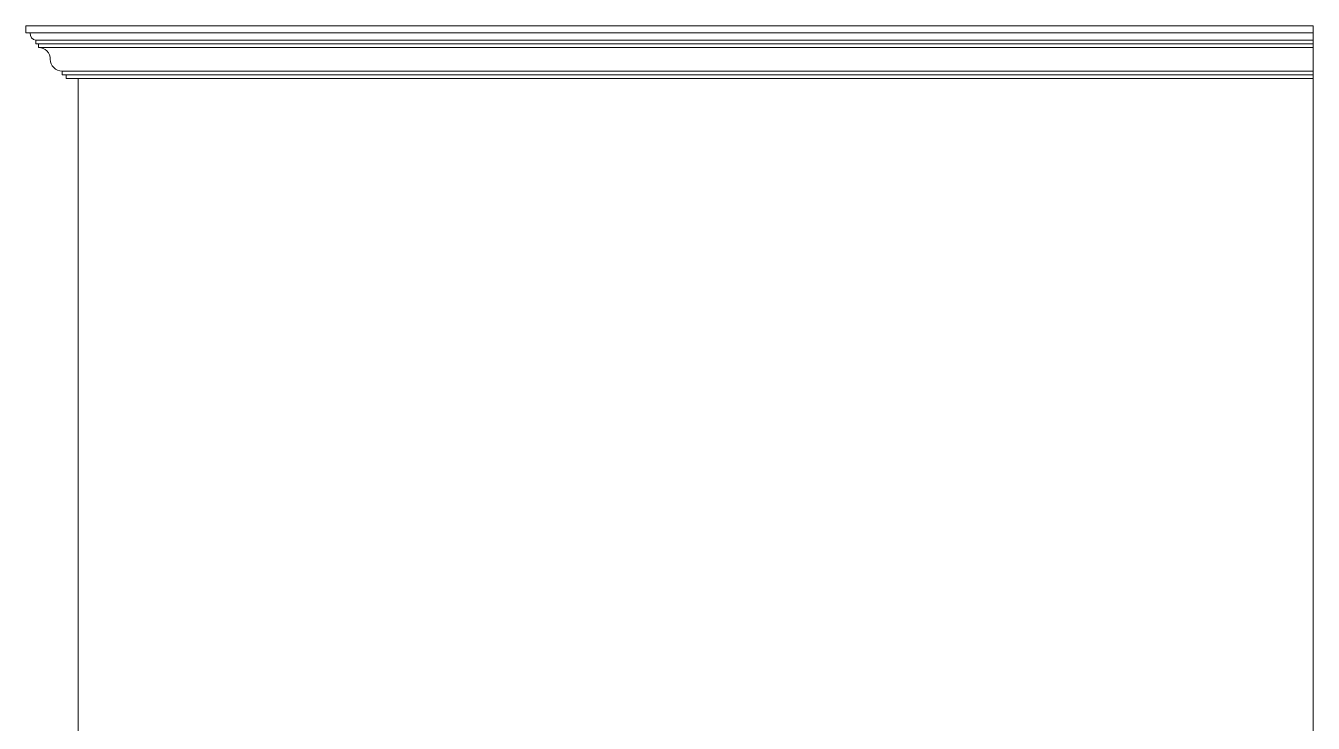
# Model space of a CAD drawing. Header units: millimetres. Extents: x 238 to 272, y 215.7 to 235.8.
# Drawn here: x 268.077 to 270.527, y 223.648 to 224.976 of the extents above; entities that cross this region are included whole.
import ezdxf

# ---------------------------------------------------------------- set-up
doc = ezdxf.new("R2010")
doc.units = ezdxf.units.MM
doc.layers.add('fachada c 4', color=4, linetype='Continuous', lineweight=15)
doc.layers.add('muebles', color=6, linetype='Continuous', lineweight=5)

msp = doc.modelspace()

# ---------------------------------------------------------------- linework, layer by layer
at = {"layer": 'fachada c 4'}
for p, q in [((268.0773, 224.9761), (268.0773, 224.9623)), ((268.086, 224.9623), (268.0773, 224.9623)), ((268.0967, 224.9485), (268.0967, 224.9416)), ((268.0967, 224.9416), (268.1015, 224.9416)), ((268.1015, 224.9416), (268.1015, 224.9346)), ((268.1465, 224.8897), (268.1465, 224.8828)), ((268.1544, 224.8828), (268.1465, 224.8828)), ((268.1544, 224.8828), (268.1544, 224.8759)), ((268.1544, 224.8759), (270.5273, 224.8759))]:
    msp.add_line(p, q, dxfattribs=at)
at = {"layer": 'fachada c 4', "ltscale": 0.08}
msp.add_line((270.5273, 224.9761), (268.0773, 224.9761), dxfattribs=at)
at = {"layer": 'fachada c 4', "ltscale": 0.03}
for p, q in [((270.5273, 224.9761), (270.5273, 223.6103)), ((268.1773, 224.8759), (268.1773, 223.6158))]:
    msp.add_line(p, q, dxfattribs=at)
at = {"layer": 'fachada c 4'}
for centre, radius, start, end in [((268.0983, 224.9608), 0.0124, 173.1082, 262.4729), ((268.1021, 224.9127), 0.0219, 358.536, 91.464), ((268.1467, 224.9124), 0.0227, 180.5223, 269.4777)]:
    msp.add_arc(centre, radius, start, end, dxfattribs=at)
at = {"layer": 'muebles'}
for p, q in [((270.5273, 224.9623), (268.086, 224.9623)), ((270.5273, 224.9485), (268.0967, 224.9485)), ((270.5273, 224.9416), (268.1015, 224.9416)), ((270.5273, 224.9346), (268.1015, 224.9346)), ((268.1465, 224.8897), (270.5273, 224.8897)), ((268.1544, 224.8828), (270.5273, 224.8828))]:
    msp.add_line(p, q, dxfattribs=at)

doc.saveas('drawing.dxf')
